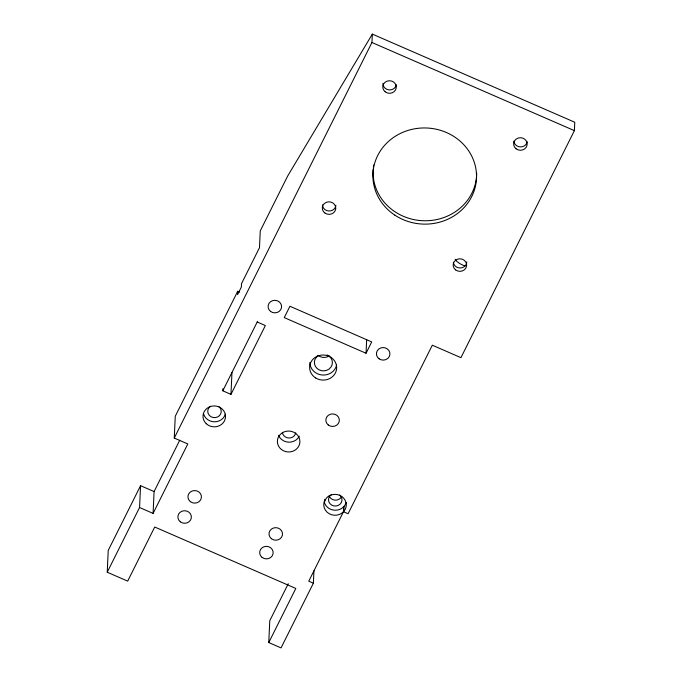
<?xml version="1.0" encoding="UTF-8"?>
<svg xmlns="http://www.w3.org/2000/svg" width="682" height="682" viewBox="0 0 682 682"><rect width="100%" height="100%" fill="white"/><g stroke="black" fill="none" stroke-linecap="round" stroke-linejoin="round"><path stroke-width="1.02" d="M313.95 570.715L313.379 583.187L281.044 647.9L268.776 642.555L295.817 588.447L154.72 527.016L127.679 581.124L107.236 572.224L108.225 550.391L140.56 485.686L154.081 491.569L153.092 513.401L139.571 507.51L140.56 485.686M153.092 513.401L187.797 443.956L174.268 438.066L175.265 416.242L237.72 291.257L239.663 292.109M257.174 321.989L265.358 325.553L230.968 394.367L222.792 390.803L222.886 388.723M230.968 394.367L231.957 372.534M237.72 291.257L237.566 294.615L241.377 286.994L241.522 283.635L259.484 247.694L260.251 230.9L287.668 176.041L372.329 34.1L574.764 122.24L574.389 130.637L460.938 357.666L432.311 345.203L348.084 513.742L343.472 511.739L343.702 506.7M268.776 642.555L269.765 620.731L288.264 583.707M324.598 500.946L324.675 499.267M343.677 511.56A11.262 10.452 2.6 0 0 342.236 496.828A11.262 10.452 2.6 0 0 326.371 498.065L323.924 502.958A11.262 10.452 2.6 0 0 329.005 513.614A11.262 10.452 2.6 0 0 341.512 513.401L343.677 511.56L343.907 506.521A11.262 10.452 2.6 0 0 346.141 502.515M174.268 438.066L371.946 42.497L372.329 34.1M366.046 353.259L371.716 341.921L289.935 306.261L284.266 317.607L366.046 353.259L366.66 339.747M107.236 572.224L139.571 507.51M154.081 491.569L179.75 440.205M222.792 390.803L257.395 321.631M343.472 511.739L308.767 581.183L313.379 583.187M343.907 506.521L341.742 508.363A11.262 10.452 2.6 0 1 324.163 501.551M371.946 42.497L574.389 130.637M329.176 355.961A9.011 8.363 2.6 0 1 318.213 355.484M327.155 354.947A9.011 8.363 2.6 0 1 330.779 367.342A9.011 8.363 2.6 0 1 317.028 368.408A9.011 8.363 2.6 0 1 318.187 355.646M336.644 364.998A13.521 12.54 2.6 0 1 322.109 374.998A13.521 12.54 2.6 0 1 309.858 362.483M225.358 414.17A11.262 10.452 2.6 0 1 214.446 421.808A11.262 10.452 2.6 0 1 203.594 413.957M218.811 406.566A6.76 6.274 2.6 0 1 219.28 415.807A6.76 6.274 2.6 0 1 209.323 415.372A6.76 6.274 2.6 0 1 210.593 406.199M341.656 496.547A6.76 6.274 2.6 0 1 335.246 500.145A6.76 6.274 2.6 0 1 329.176 496.002M339.576 494.987A6.76 6.274 2.6 0 1 340.045 504.228A6.76 6.274 2.6 0 1 330.088 503.793A6.76 6.274 2.6 0 1 331.358 494.629M299.304 436.19A11.262 10.452 2.6 0 1 288.622 442.183A11.262 10.452 2.6 0 1 278.512 435.278M295.741 432.848A6.76 6.274 2.6 0 1 288.81 438.006A6.76 6.274 2.6 0 1 282.348 432.269M476.684 173.117A51.823 48.081 2.6 0 1 423.062 220.729A51.823 48.081 2.6 0 1 373.173 169.102M373.378 167.022A51.823 48.081 2.6 0 1 373.676 164.942M527.22 141.745A6.76 6.274 2.6 0 1 520.289 146.903A6.76 6.274 2.6 0 1 513.827 141.157M396.353 84.764A6.76 6.274 2.6 0 1 388.979 89.888A6.76 6.274 2.6 0 1 382.934 83.357M335.911 205.41A6.76 6.274 2.6 0 1 328.946 211.002A6.76 6.274 2.6 0 1 322.424 204.873M466.812 261.939A6.76 6.274 2.6 0 1 460.299 267.983A6.76 6.274 2.6 0 1 453.334 262.314M465.073 266.006A9.011 3.112 26.6 0 1 455.167 259.271M315.689 377.964A13.521 12.54 2.6 0 0 336.644 368.408A13.521 12.54 2.6 0 0 317.121 356.285A13.521 12.54 2.6 0 0 315.689 377.964M270.507 311.367A6.76 6.274 2.6 0 0 281.495 307.693A6.76 6.274 2.6 0 0 272.502 300.677A6.76 6.274 2.6 0 0 270.507 311.367M379.141 358.843A6.76 6.274 2.6 0 0 389.891 354.606A6.76 6.274 2.6 0 0 380.496 348.059A6.76 6.274 2.6 0 0 379.141 358.843M281.427 449.498A11.262 10.452 2.6 0 0 299.739 443.36A11.262 10.452 2.6 0 0 284.752 431.672A11.262 10.452 2.6 0 0 281.427 449.498M206.262 423.701A11.262 10.452 2.6 0 0 225.128 419.2A11.262 10.452 2.6 0 0 211.386 406.267A11.262 10.452 2.6 0 0 206.262 423.701M328.264 424.971A6.76 6.274 2.6 0 0 339.252 421.297A6.76 6.274 2.6 0 0 330.258 414.281A6.76 6.274 2.6 0 0 328.264 424.971M190.363 501.637A6.76 6.274 2.6 0 0 201.352 497.954A6.76 6.274 2.6 0 0 192.358 490.946A6.76 6.274 2.6 0 0 190.363 501.637M180.295 521.79A6.76 6.274 2.6 0 0 191.284 518.115A6.76 6.274 2.6 0 0 182.29 511.099A6.76 6.274 2.6 0 0 180.295 521.79M262.093 557.407A6.76 6.274 2.6 0 0 273.073 553.724A6.76 6.274 2.6 0 0 264.087 546.717A6.76 6.274 2.6 0 0 262.093 557.407M271.427 538.72A6.76 6.274 2.6 0 0 282.416 535.038A6.76 6.274 2.6 0 0 273.422 528.03A6.76 6.274 2.6 0 0 271.427 538.72M516.078 148.787A6.76 6.274 2.6 0 0 527.067 145.104A6.76 6.274 2.6 0 0 518.073 138.088A6.76 6.274 2.6 0 0 516.078 148.787M394.904 215.188A51.823 48.081 2.6 0 0 476.326 180.662A51.823 48.081 2.6 0 0 402.926 132.274A51.823 48.081 2.6 0 0 394.904 215.188M385.211 91.806A6.76 6.274 2.6 0 0 396.199 88.123A6.76 6.274 2.6 0 0 387.206 81.107A6.76 6.274 2.6 0 0 385.211 91.806M455.636 269.91A6.76 6.274 2.6 0 0 466.573 266.116A6.76 6.274 2.6 0 0 457.494 259.194A6.76 6.274 2.6 0 0 455.636 269.91M325.075 213.151A6.76 6.274 2.6 0 0 335.757 208.769A6.76 6.274 2.6 0 0 326.26 202.349A6.76 6.274 2.6 0 0 325.075 213.151"/></g></svg>
